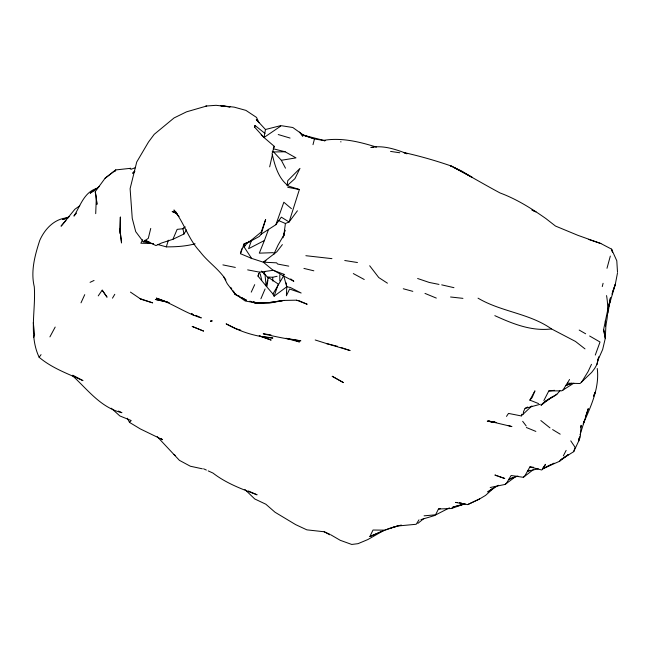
<?xml version="1.0" encoding="UTF-8"?>
<svg xmlns="http://www.w3.org/2000/svg" width="650" height="650" viewBox="0 0 650 650"><rect width="100%" height="100%" fill="white"/><g stroke="black" fill="none" stroke-linecap="round" stroke-linejoin="round"><path stroke-width="0.97" d="M286.162 282.872L286.764 286.796L286.398 295.75L289.608 289.023L301.161 293.02L290.241 287.438L286.764 286.796L274.113 296.205L272.927 293.963L266.858 286.942L267.889 280.231M72.808 375.204L82.989 380.632C67.868 373.709 52.049 368.217 39.138 357.273C28.641 335.018 35.961 310.245 34.279 286.756C30.534 271.237 34.921 255.287 39.723 240.492C44.801 228.824 54.852 218.205 68.339 217.791M135.558 167.594L130.951 169.309L130.626 168.309L115.757 169.934L105.105 178.23L95.225 191.677L96.338 196.95L95.712 213.655M606.556 295.579C608.303 305.793 608.173 316.282 605.54 326.332M506.496 416.398L508.511 413.416L521.04 415.886L523.266 414.042L523.518 411.637L525.07 408.403L527.629 407.022M287.186 185.64L287.763 180.676L299.967 168.391L294.921 178.661L287.186 185.64L299.382 189.524L289.096 221.983L285.415 223.486L278.314 220.439M287.852 185.461C278.111 178.043 274.779 165.076 272.09 153.692L274.243 146.323L264.006 137.516L265.476 129.504L256.287 119.567L259.033 122.728L256.498 117.406L245.911 110.378L234.122 107.128L220.683 105.706L229.986 106.925M282.88 237.868L283.879 234.991L285.415 223.486M579.036 438.319L578.557 441.326L573.706 451.661L561.072 459.599L559.447 461.337L544.31 468L551.444 464.409M580.816 427.31L581.133 425.311L580.239 437.036L578.557 441.326L579.605 436.678M607.994 313.016L610.456 297.757L608.099 308.896M264.989 133.429L255.011 125.466L254.703 127.237L264.006 137.516L281.336 125.702L292.809 127.514L302.998 134.794L314.478 138.929L324.976 140.749L323.18 140.441C341.12 137.312 359.312 141.708 376.399 147.103M272.374 154.919L269.669 166.855M543.863 400.562L548.803 390.951L561.657 390.837L562.973 390.073L567.312 383.175L580.019 383.524L591.703 372.377L594.62 368.526L596.928 364.455L598 359.946L602.648 349.537L605.272 338.414L603.631 329.436L607.815 309.473M617.467 273.057L615.306 284.334L608.871 306.158L609.838 301.616L608.831 305.492M580.028 434.817L588.274 408.614L585.455 417.146M274.113 296.205L278.298 284.082L268.328 277.355L266.151 286.033L258.026 276.136L258.635 273.479M273.707 254.499L278.102 245.001L283.879 234.991L284.984 230.189L283.376 236.657M598 359.946L598.658 357.11M596.928 364.455L598.666 357.037M521.438 416L521.869 414.196M150.751 228.41L148.289 238.355L143.293 241.743L135.72 231.652L132.251 218.384L130.106 188.654L136.727 162.013L148.476 142.066L154.229 134.322L174.046 117.951L186.518 111.841L206.7 105.999M602.266 286.577L603.086 283.294M312.999 144.674L314.478 138.929L302.201 134.916L325.008 140.701M288.762 266.142L277.639 264.046L276.591 262.827L263.283 262.186L251.599 258.383L240.443 253.687L241.727 248.804M606.986 268.304L610.317 256.076M283.465 236.722L284.253 233.984M240.443 253.687L244.221 243.677L249.186 241.979L259.342 236.421L261.194 234.171L265.647 219.472L261.186 232.058L249.186 241.979L243.815 244.132M573.706 451.661L575.055 447.257L570.773 440.863M157.828 244.538L166.319 246.862L168.374 240.191M254.451 127.27L255.011 125.466M584.204 420.94L583.261 423.784C590.809 406.477 599.714 387.798 597.244 368.485M33.654 337.545L34.596 334.774L33.288 322.538M251.534 240.273L248.609 248.698L264.396 240.508L268.572 229.287M612.682 291.874L615.306 284.334L611.942 294.06M593.718 396.216L595.229 392.129L593.661 395.785M261.194 234.171L275.868 224.713L283.839 202.223L291.436 208.682M595.286 355.071L600.023 342.014L589.631 336.001M263.924 274.121L264.956 271.44M264.396 240.508L259.309 253.159L273.366 252.655M274.243 146.323L273.252 148.777L285.114 151.767L295.994 157.877L281.336 160.282L273.674 151.97L272.236 151.32M149.199 241.93L144.836 240.264L155.968 245.57L161.533 243.019L172.924 239.289L177.149 229.361L182.942 228.743L185.299 226.907M260.886 298.789L265.078 288.957M258.026 276.136L259.732 272.188L273.146 270.311L284.619 274.527M84.736 294.653L81.006 302.827M251.249 292.142L254.703 284.643M591.492 364.317L588.12 371.548L581.457 382.371M384.971 530.156L369.874 536.526L373.011 530.026L384.971 530.156L389.862 528.206M55.185 327.056L49.912 336.887M440.432 508.69L438.474 508.999L435.557 514.816L424.068 515.832M563.331 455.886L566.142 450.401M142.675 239.744L140.863 243.23L153.4 243.514M114.879 171.649L115.781 169.951L105.105 178.23M272.927 293.963L283.717 275.73M533.683 467.309L529.896 466.903L524.932 475.767L523.364 477.311L511.119 475.507L506.504 483.275L505.058 484.437L490.198 487.5M418.99 519.846L416.195 524.274L397.532 526.021L390.821 527.93L401.302 525.038M112.483 298.155L114.782 294.304M172.924 239.289L183.982 234L186.444 229.881M529.856 400.116L534.95 390.845L532.106 397.621L529.856 400.116L538.541 403.569M567.312 383.175L569.562 379.478M102.196 290.168L106.966 297.05L102.196 290.168L98.231 295.888M275.868 224.713L281.336 217.173L289.096 221.983L297.416 210.787M39.138 357.273L41.047 354.648M282.376 244.603L276.884 251.737L263.283 262.186L273.146 270.311M556.936 394.314L551.541 397.296L541.019 405.316C545.959 398.678 555.758 397.832 559.902 390.479M243.734 246.959L249.047 241.166M76.497 213.102L73.938 216.084C80.299 205.977 84.029 192.27 96.752 188.411M65.991 220.521L61.043 226.192L74.88 209.251L79.755 205.806M134.672 171.007L132.649 173.282L134.851 171.47M161.037 438.384L162.484 439.676L140.27 428.902L129.513 422.402L131.186 420.526L119.827 415.935L111.288 408.224M523.266 414.042L531.879 405.949M438.474 508.999L451.441 508.519L452.969 507.098L463.352 504.173M184.389 227.403L182.942 228.743L183.982 234M495.666 486.379L485.534 495.414L479.635 498.94L467.651 504.603L455.536 502.409L457.47 502.58M130.024 168.854L130.626 168.309M417.852 523.413L423.979 518.44M523.364 477.311L533.585 469.471M559.447 461.337L568.279 454.634L561.072 459.599M492.359 488.467L487.703 491.969L498.363 485.274M99.523 186.306L90.196 193.229L96.817 188.557M505.058 484.437L516.197 476.223M263.477 262.373L265.939 260.618M251.209 258.651L251.599 258.383L243.311 245.741M544.399 401.944L551.541 397.296M562.973 390.073L573.804 383.191M554.06 463.133L542.847 468.894L541.726 469.999L529.896 466.903M449.442 507.853L434.208 515.661L420.948 519.618M467.651 504.603L479.635 498.94M90.066 282.344L94.055 280.459M513.354 477.311L508.812 479.407L517.896 476.011M369.874 536.526L383.24 530.758L367.835 539.557L357.996 543.676L351.731 544.448L340.251 540.312L330.744 534.779M69.623 216.523L62.546 219.562L66.365 218.554M529.986 470.186L527.434 471.266L538.289 468.796M571.789 383.256L565.484 385.564L572.049 383.338M249.909 301.137L255.19 303.168L256.457 302.656L264.485 302.575M451.441 508.519L464.319 503.961M385.897 529.791L397.532 526.021M265.476 129.504L280.516 125.686M525.07 408.403L540.28 404.259M452.969 507.098L465.254 503.921M195.073 243.815C185.705 246.309 175.979 246.919 166.319 246.862M267.784 277.038L272.667 277.274L277.087 276.291M145.226 241.394L143.293 241.743L153.457 243.864M548.803 390.951L554.572 390.309M233.943 291.972L234.756 293.572L245.213 301.007L257.351 303.144L270.392 302.437L283.839 300.43L296.733 300.178M205.709 106.072L216.068 105.316L229.816 106.884M585 348.887L575.453 341.429L551.492 328.916C531.44 331.476 512.663 323.757 494.821 315.648M273.674 151.97L285.114 151.767M373.628 147.42L370.874 147.469C383.159 145.056 395.566 149.273 406.941 153.652M255.19 303.168L269.076 303.168L283.839 300.43L269.498 302.526M329.875 534.276L324.179 531.765L306.841 529.847L295.677 524.639L275.048 512.249L265.858 504.229L254.711 498.948L244.904 489.466M459.404 502.751L461.337 502.921M340.584 141.806L341.071 141.854M450.556 296.993L462.938 298.358M305.866 255.702L331.931 258.643M495.154 422.256L487.281 421.2L496.104 422.565M270.936 334.872L263.226 333.799C275.665 336.749 288.007 339.267 300.861 340.819L286.211 338.358M390.569 151.409L399.799 152.774M262.486 336.432L272.878 338.057C256.425 336.814 240.492 331.971 226.127 323.846L236.291 328.819L240.784 330.192M344.744 260.504L357.459 262.527M492.643 421.809L488.954 421.119L511.924 426.595L508.267 425.539M287.739 187.306L299.382 189.524M247.65 269.872L259.732 272.188M438.977 284.408L429.219 282.441L417.617 278.501M222.901 264.891L235.316 267.426M285.894 338.284L299.431 341.957L293.296 339.536M202.345 468.812L190.352 466.229L179.408 460.338L157.235 436.67M441.699 284.854L453.952 287.674M303.924 268.418L313.828 270.806M337.561 346.328L326.682 343.614L350.114 350.553L341.152 347.531M403.276 288.762L412.823 291.346M253.411 301.901L256.319 302.762L253.622 301.917M278.233 134.542L290.071 138.068M140.993 299.252L152.661 302.868L140.107 298.651L140.993 299.252L130.447 292.102M315.201 339.974L326.926 343.688M406.957 153.79L403.471 152.449C419.884 156.073 436.134 160.761 452.002 166.27C468.171 174.931 483.917 184.316 500.053 192.961C516.579 199.071 531.481 208.455 545.87 218.554L555.474 226.046L577.858 235.316L600.86 243.531L611.504 249.113L616.793 260.772L617.5 272.155M588.38 239.354L600.86 243.531M498.054 476.198L504.766 478.489L494.894 475.012L497.096 475.865M176.597 213.037L172.153 211.51L177.507 214.012M259.642 335.985L271.164 340.08L259.212 335.741M296.684 300.219L307.182 304.257L298.521 300.487M203.499 331.037L192.148 326.422L203.491 331.053M526.37 427.505L535.868 431.413M424.986 293.41L436.312 298.09M169.496 302.908L166.888 301.803L155.326 299.439L167.586 302.234L156.317 298.123C171.998 303.168 185.477 313.211 201.305 317.899L195.829 315.364M531.822 210.015L535.966 211.843L533.211 210.632M248.389 490.994L257.099 494.804C241.727 489.109 226.046 483.194 212.972 473.062L208.195 470.892M203.612 468.821L206.367 470.064M478.034 298.163C501.199 311.919 529.376 313.259 551.492 328.916M118.479 411.06L121.924 412.701C100.831 407.713 87.677 389.642 72.499 375.692M452.27 166.741L450.483 165.847L461.654 171.023L472.412 177.507L454.066 167.627M283.14 275.779L293.824 281.287L290.721 278.915M324.179 531.765L329.818 534.812M353.308 273.569L364.244 279.5M236.429 294.531L234.756 293.572L235.479 294.678L246.512 300.284L241.475 297.408M238.111 295.49L239.793 296.449M579.199 330.062L585.642 333.783M273.609 270.262L283.075 275.722M552.614 429.585L560.202 434.176M176.191 212.184L174.509 211.128L179.067 216.547M387.433 283.181L378.755 277.55L369.679 265.761M191.571 313.82L193.7 315.226L191.563 313.398M243.709 244.676L245.261 245.814M173.875 454.415L175.476 455.609M540.832 420.55L549.981 427.879M261.341 271.115L264.973 274.235L268.426 278.403M261.194 134.851L264.006 137.516M200.021 251.631C207.732 261.95 218.961 269.019 225.899 279.947M176.329 212.972L173.916 209.982C184.259 222.739 188.313 239.176 199.688 251.241M522.665 421.314L526.199 425.945M299.496 132.096L302.786 136.476M230.734 287.332L231.79 288.966M232.789 290.509L235.479 294.678L227.224 283.684L223.608 276.591M127.319 418.234L129.513 422.402M281.336 160.282L285.488 168.179M612.609 252.135L611.504 249.113L612.373 251.859M283.465 274.836L286.764 286.796M260.244 273.837L261.755 280.264M603.631 329.436L605.272 338.414L605.849 326.576L605.296 320.799M95.225 191.677L96.98 204.336L96.655 200.647M264.973 274.235L266.151 286.033M96.338 196.95L96.501 198.794M272.667 277.274L272.886 281.101M279.768 274.893L279.841 280.938M120.339 217.124L120.307 234.033L119.876 229.003L120.339 217.124M121.542 242.304L121.469 242.986L119.876 229.003L121.542 242.304M543.221 467.618L542.847 468.894L545.512 464.311L543.221 467.618M212.087 320.929L210.446 321.124L212.087 320.929M495.357 422.378L487.882 421.102L495.357 422.386M343.411 382.598L332.256 376.317L343.411 382.598"/></g></svg>
